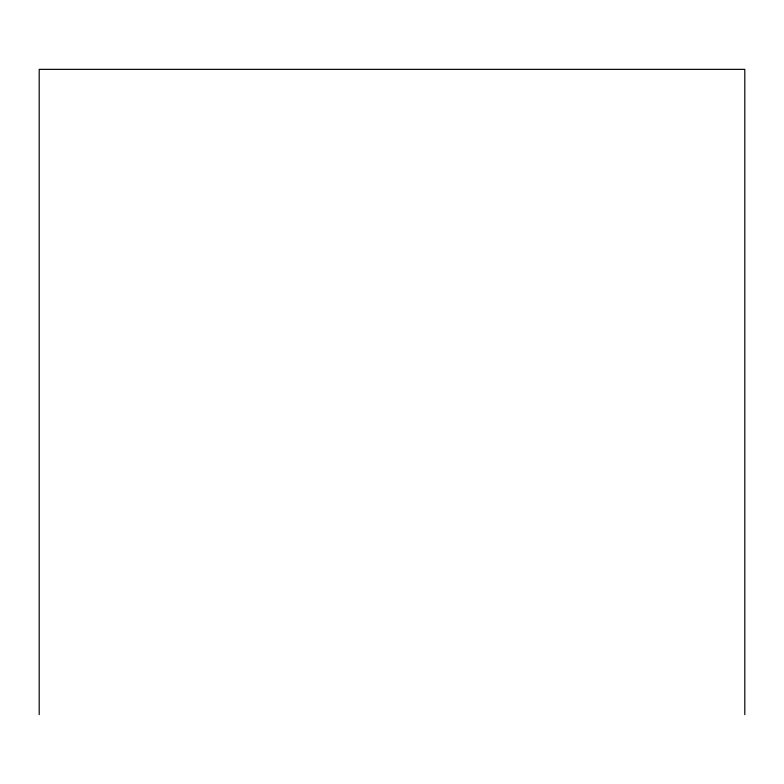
<?xml version="1.0" encoding="UTF-8"?>
<svg xmlns="http://www.w3.org/2000/svg" width="784" height="784" viewBox="0 0 784 784"><rect width="100%" height="100%" fill="white"/><g stroke="black" fill="none" stroke-linecap="round" stroke-linejoin="round"><path stroke-width="1.18" d="M744.8 714.645L744.8 69.355L39.2 69.355L39.2 714.645"/></g></svg>
